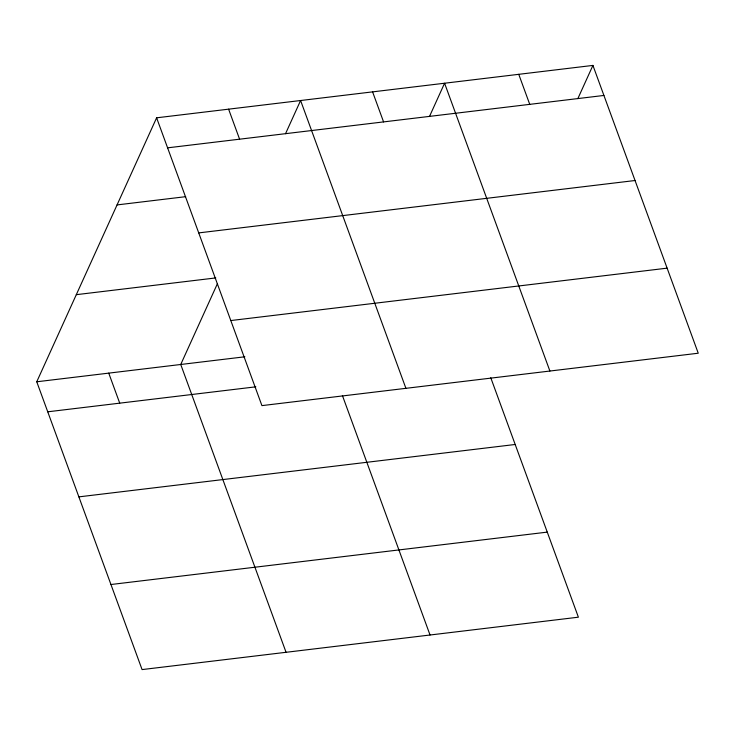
<?xml version="1.0" encoding="UTF-8"?>
<svg xmlns="http://www.w3.org/2000/svg" width="735" height="735" viewBox="0 0 735 735"><rect width="100%" height="100%" fill="white"/><g stroke="black" fill="none" stroke-linecap="round" stroke-linejoin="round"><path stroke-width="1.1" d="M490.759 377.716L578.39 617.189L142.075 669.585L36.75 381.777L156.61 117.811L592.924 65.415L698.25 353.223L261.926 405.619L156.61 117.811M217.459 283.6L180.736 364.487L286.062 652.294M285.529 133.706L300.597 100.52L405.913 388.328M429.516 116.415L444.583 83.23L549.899 371.037M577.857 98.6L592.924 65.415M167.598 147.836L603.922 95.449M117.058 204.918L185.67 196.677M198.726 232.903L635.049 180.516M76.302 294.671L215.787 277.922M230.799 320.552L667.123 268.156M36.75 381.777L244.856 356.787M47.738 411.802L255.844 386.821M78.865 496.869L515.189 444.482M110.939 584.518L547.263 532.122M518.754 74.327L529.742 104.352M372.59 91.875L383.578 121.909M342.409 395.531L430.039 635.003M228.603 109.166L239.592 139.191M108.743 373.132L119.731 403.166"/></g></svg>
